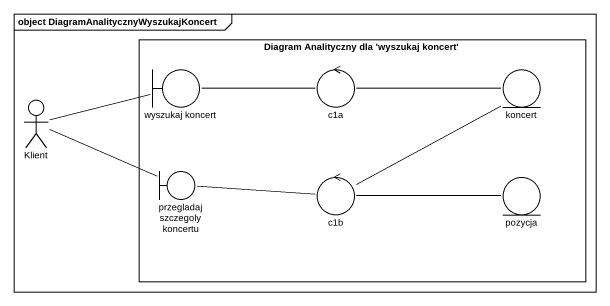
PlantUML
@startuml
mainframe object DiagramAnalitycznyWyszukajKoncert
rectangle "Diagram Analityczny dla 'wyszukaj koncert'" as Diagram_Analityczny_dla {
  boundary "wyszukaj koncert" as wyszukaj_koncert
  control c1a
  entity koncert
  boundary "przegladaj szczegoly koncertu" as przegladaj_szczegoly
  control c1b
  entity pozycja
}
actor Klient
Klient -right- wyszukaj_koncert
Klient -right- przegladaj_szczegoly
wyszukaj_koncert -right- c1a
c1a -right- koncert
przegladaj_szczegoly -right- c1b
c1b -right- koncert
c1b -right- pozycja
@enduml
